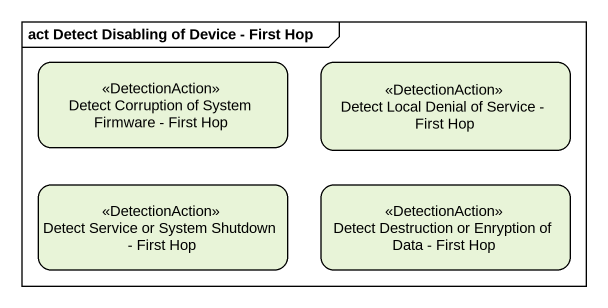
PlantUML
@startuml
mainframe act Detect Disabling of Device - First Hop
hide empty description
state "Detect Corruption of System Firmware - First Hop" as Detect_Corruption_of_System <<DetectionAction>>
state "Detect Local Denial of Service - First Hop" as Detect_Local_Denial_of <<DetectionAction>>
state "Detect Service or System Shutdown - First Hop" as Detect_Service_or_System <<DetectionAction>>
state "Detect Destruction or Enryption of Data - First Hop" as Detect_Destruction_or <<DetectionAction>>
@enduml
